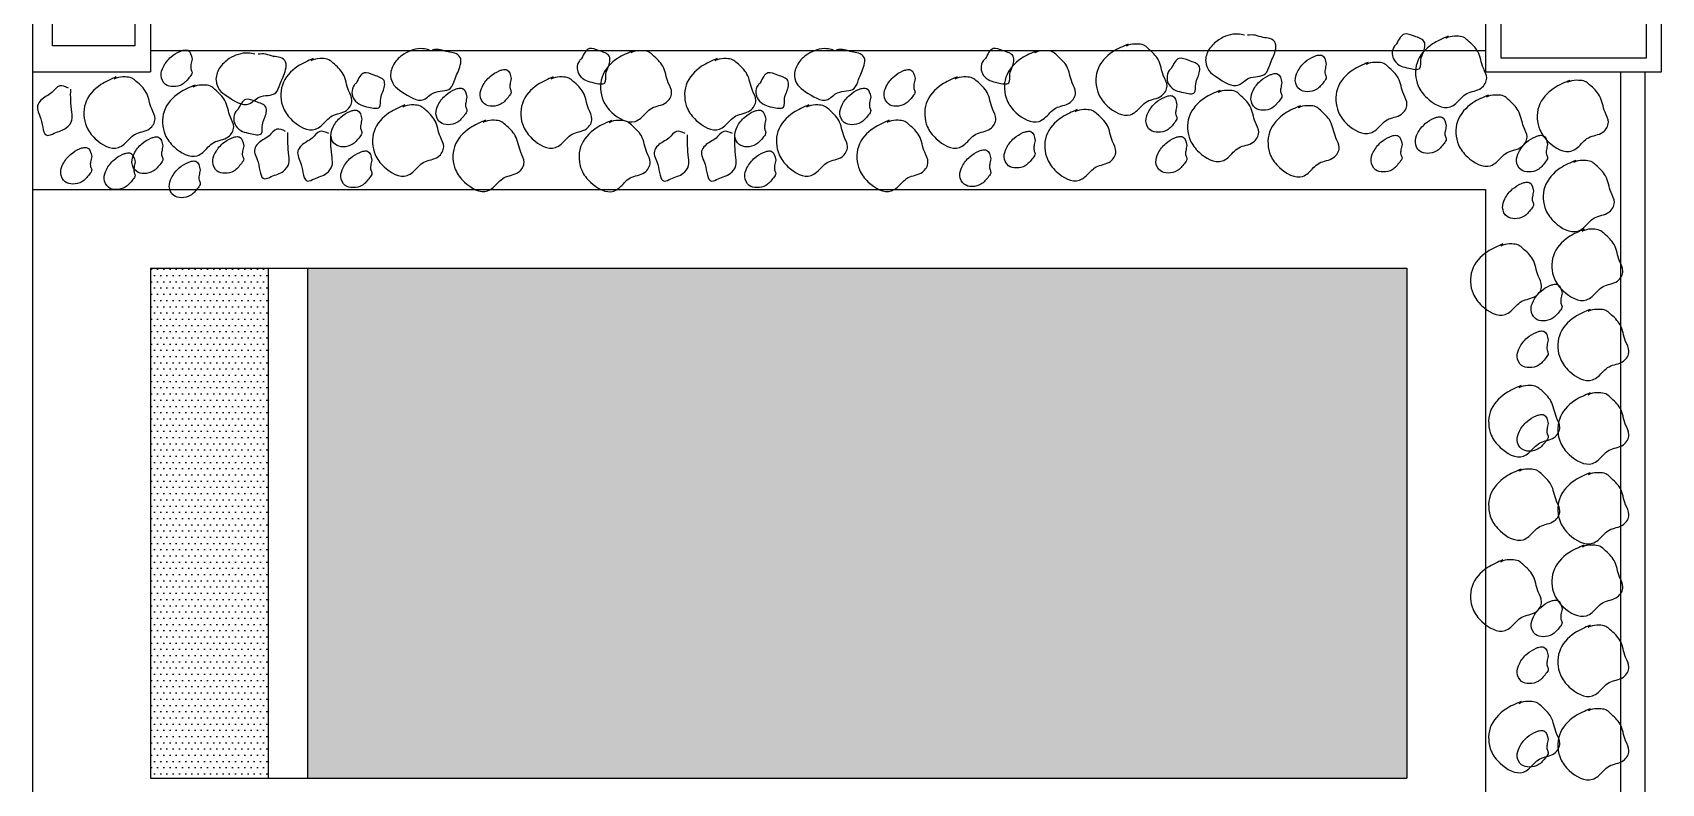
# Model space of a CAD drawing. Extents: x 152 to 700, y -120 to 84.
# Drawn here: x 222.539 to 226.687, y 25.289 to 27.203 of the extents above; entities that cross this region are included whole.
import ezdxf

# ---------------------------------------------------------------- set-up
doc = ezdxf.new("R2010")
doc.units = 0
doc.header["$LTSCALE"] = 0.03
doc.layers.get('0').update_dxf_attribs({"linetype": 'CONTINUOUS'})
for name, color, linetype in [('CALIDAD', 30, 'CONTINUOUS'), ('MUEBLES', 8, 'CONTINUOUS'), ('VENTANAS', 4, 'CONTINUOUS')]:
    doc.layers.add(name, color=color, linetype=linetype)
pattern_1 = [(0, (78.24433, 100.116756), (0.0079375, 0.015875), [0, -0.015875])]

msp = doc.modelspace()

# ---------------------------------------------------------------- hatches: boundary and pattern name
at = {"layer": 'VENTANAS', "ltscale": 0.03}
h = msp.add_hatch(dxfattribs=at)
h.set_pattern_fill('DOTS', color=256, scale=0.01, style=0)
h.set_pattern_definition(pattern_1)
h.paths.add_polyline_path([(223.1392, 26.6028), (222.8392, 26.6028), (222.8392, 25.3028), (223.1392, 25.3028)])
h = msp.add_hatch(dxfattribs=at)
h.set_pattern_fill('DOTS', color=256, scale=0.01, style=0)
h.set_pattern_definition(pattern_1)
h.paths.add_polyline_path([(223.2392, 26.6028), (223.2392, 25.3028), (224.6142, 25.3028), (224.6142, 26.6028)])
h = msp.add_hatch(dxfattribs=at)
h.set_pattern_fill('DOTS', color=256, scale=0.01, style=0)
h.set_pattern_definition(pattern_1)
h.paths.add_polyline_path([(224.6142, 26.6028), (224.6142, 25.3028), (226.0392, 25.3028), (226.0392, 26.6028)])

# ---------------------------------------------------------------- linework, layer by layer
at = {"ltscale": 0.03}
for p, q in [((222.5392, 36.2528), (222.5392, 27.1028)), ((222.8392, 30.3778), (222.8392, 27.1028)), ((226.2392, 27.4028), (226.2392, 27.1028)), ((226.6875, 27.1028), (226.6875, 27.4028)), ((222.5392, 27.1028), (222.8392, 27.1028)), ((226.2392, 27.1028), (226.6875, 27.1028))]:
    msp.add_line(p, q, dxfattribs=at)
at = {"layer": 'CALIDAD'}
for points in [[(222.5899, 27.8839), (222.7996, 27.8839), (222.7996, 27.1696), (222.5899, 27.1696)], [(226.2797, 27.3593), (226.6482, 27.3593), (226.6482, 27.138), (226.2797, 27.138)]]:
    msp.add_lwpolyline(points, close=True, dxfattribs=at)
at = {"layer": 'MUEBLES', "ltscale": 0.03}
for p, q in [((222.5392, 27.1028), (222.5392, 24.8028)), ((222.5392, 26.8028), (226.2392, 26.8028)), ((226.2392, 26.8028), (226.2392, 25.1028)), ((222.8392, 26.6028), (226.0392, 26.6028)), ((222.8392, 26.6028), (222.8392, 25.3028)), ((223.1392, 26.6028), (223.1392, 25.3028)), ((223.2392, 26.6028), (223.2392, 25.3028)), ((226.0392, 26.6028), (226.0392, 25.3028)), ((222.8392, 25.3028), (226.0392, 25.3028))]:
    msp.add_line(p, q, dxfattribs=at)
for points, start_tangent in [([(225.3298, 27.1737), (225.2904, 27.154), (225.251, 27.1062), (225.2538, 27.0472), (225.2763, 27.0163), (225.3354, 26.9938), (225.3495, 27.0023), (225.3776, 27.0275), (225.4142, 27.0416), (225.4283, 27.0669), (225.4198, 27.0922), (225.4058, 27.1344), (225.3804, 27.1625), (225.3692, 27.1709), (225.3523, 27.1737), (225.3298, 27.1709), (225.3241, 27.1681)], (0.196367, 0.980531)), ([(225.6253, 27.1962), (225.6084, 27.199), (225.5605, 27.1849), (225.5352, 27.1597), (225.5268, 27.1287), (225.5352, 27.1062), (225.5549, 27.0894), (225.6112, 27.0697), (225.6365, 27.0866), (225.6787, 27.0978), (225.69, 27.1203), (225.7041, 27.1568), (225.7041, 27.1765), (225.69, 27.1878), (225.6731, 27.1906), (225.6534, 27.1962), (225.6337, 27.1962)], (-0.70755, 0.706663)), ([(226.0132, 27.174), (226.0329, 27.1993), (226.0582, 27.1937), (226.0836, 27.1796), (226.0808, 27.1515), (226.0751, 27.1346), (226.0723, 27.1122), (226.0442, 27.1122), (226.0245, 27.1178), (226.0076, 27.1318), (226.002, 27.1487), (226.0076, 27.1684), (226.0132, 27.174)], (-0.894668, 0.446732)), ([(226.144, 27.1937), (226.1046, 27.174), (226.0652, 27.1263), (226.068, 27.0672), (226.0905, 27.0363), (226.1496, 27.0138), (226.1637, 27.0223), (226.1918, 27.0476), (226.2284, 27.0616), (226.2425, 27.0869), (226.234, 27.1122), (226.2199, 27.1544), (226.1946, 27.1825), (226.1834, 27.1909), (226.1665, 27.1937), (226.144, 27.1909), (226.1383, 27.1881)], (0.196367, 0.980531)), ([(222.9454, 27.1355), (222.9342, 27.158), (222.9229, 27.158), (222.9145, 27.1552), (222.892, 27.1412), (222.8723, 27.1159), (222.8666, 27.0934), (222.8779, 27.0709), (222.8976, 27.0653), (222.9201, 27.0709), (222.9398, 27.0906), (222.9454, 27.1018), (222.9426, 27.1102), (222.9426, 27.1215), (222.9454, 27.1355)], (-0.447678, 0.894195)), ([(223.1049, 27.1479), (223.088, 27.1507), (223.0402, 27.1367), (223.0148, 27.1114), (223.0064, 27.0805), (223.0148, 27.058), (223.0345, 27.0411), (223.0908, 27.0214), (223.1162, 27.0383), (223.1584, 27.0496), (223.1696, 27.072), (223.1837, 27.1086), (223.1837, 27.1283), (223.1696, 27.1395), (223.1527, 27.1423), (223.133, 27.1479), (223.1133, 27.1479)], (-0.70755, 0.706663)), ([(223.2541, 27.1367), (223.2147, 27.117), (223.1753, 27.0692), (223.1781, 27.0102), (223.2006, 26.9793), (223.2597, 26.9568), (223.2738, 26.9652), (223.3019, 26.9905), (223.3385, 27.0046), (223.3526, 27.0299), (223.3441, 27.0552), (223.33, 27.0973), (223.3047, 27.1254), (223.2935, 27.1339), (223.2766, 27.1367), (223.2541, 27.1339), (223.2484, 27.1311)], (0.196367, 0.980531)), ([(223.5496, 27.1592), (223.5327, 27.162), (223.4848, 27.1479), (223.4595, 27.1226), (223.4511, 27.0917), (223.4595, 27.0692), (223.4792, 27.0524), (223.5355, 27.0327), (223.5608, 27.0496), (223.603, 27.0608), (223.6143, 27.0833), (223.6284, 27.1198), (223.6284, 27.1395), (223.6143, 27.1507), (223.5974, 27.1536), (223.5777, 27.1592), (223.558, 27.1592)], (-0.70755, 0.706663)), ([(223.9375, 27.137), (223.9572, 27.1623), (223.9825, 27.1567), (224.0079, 27.1426), (224.0051, 27.1145), (223.9994, 27.0976), (223.9966, 27.0751), (223.9685, 27.0751), (223.9488, 27.0808), (223.9319, 27.0948), (223.9263, 27.1117), (223.9319, 27.1314), (223.9375, 27.137)], (-0.894668, 0.446732)), ([(224.0683, 27.1567), (224.0289, 27.137), (223.9895, 27.0892), (223.9923, 27.0302), (224.0148, 26.9993), (224.0739, 26.9768), (224.088, 26.9852), (224.1161, 27.0105), (224.1527, 27.0246), (224.1668, 27.0499), (224.1583, 27.0752), (224.1442, 27.1173), (224.1189, 27.1455), (224.1077, 27.1539), (224.0908, 27.1567), (224.0683, 27.1539), (224.0626, 27.1511)], (0.196367, 0.980531)), ([(224.2826, 27.1367), (224.2432, 27.117), (224.2038, 27.0692), (224.2067, 27.0102), (224.2292, 26.9793), (224.2883, 26.9568), (224.3023, 26.9652), (224.3305, 26.9905), (224.3671, 27.0046), (224.3811, 27.0299), (224.3727, 27.0552), (224.3586, 27.0973), (224.3333, 27.1254), (224.322, 27.1339), (224.3052, 27.1367), (224.2826, 27.1339), (224.277, 27.1311)], (0.196367, 0.980531)), ([(224.5782, 27.1592), (224.5613, 27.162), (224.5134, 27.1479), (224.4881, 27.1226), (224.4797, 27.0917), (224.4881, 27.0692), (224.5078, 27.0524), (224.5641, 27.0327), (224.5894, 27.0496), (224.6316, 27.0608), (224.6429, 27.0833), (224.657, 27.1198), (224.657, 27.1395), (224.6429, 27.1507), (224.626, 27.1536), (224.6063, 27.1592), (224.5866, 27.1592)], (-0.70755, 0.706663)), ([(224.9661, 27.137), (224.9858, 27.1623), (225.0111, 27.1567), (225.0365, 27.1426), (225.0336, 27.1145), (225.028, 27.0976), (225.0252, 27.0751), (224.9971, 27.0751), (224.9774, 27.0808), (224.9605, 27.0948), (224.9548, 27.1117), (224.9605, 27.1314), (224.9661, 27.137)], (-0.894668, 0.446732)), ([(225.0968, 27.1567), (225.0574, 27.137), (225.018, 27.0892), (225.0209, 27.0302), (225.0434, 26.9993), (225.1025, 26.9768), (225.1165, 26.9852), (225.1447, 27.0105), (225.1813, 27.0246), (225.1953, 27.0499), (225.1869, 27.0752), (225.1728, 27.1173), (225.1475, 27.1455), (225.1362, 27.1539), (225.1194, 27.1567), (225.0968, 27.1539), (225.0912, 27.1511)], (0.196367, 0.980531)), ([(225.4395, 27.1119), (225.4592, 27.1372), (225.4846, 27.1315), (225.5099, 27.1175), (225.5071, 27.0894), (225.5014, 27.0725), (225.4986, 27.05), (225.4705, 27.05), (225.4508, 27.0557), (225.4339, 27.0697), (225.4283, 27.0866), (225.4339, 27.1062), (225.4395, 27.1119)], (-0.894668, 0.446732)), ([(225.8338, 27.1227), (225.8225, 27.1451), (225.8112, 27.1451), (225.8028, 27.1423), (225.7803, 27.1283), (225.7606, 27.103), (225.755, 27.0805), (225.7662, 27.058), (225.7859, 27.0524), (225.8084, 27.058), (225.8281, 27.0777), (225.8338, 27.0889), (225.8309, 27.0974), (225.8309, 27.1086), (225.8338, 27.1227)], (-0.447678, 0.894195)), ([(222.7525, 27.0899), (222.7131, 27.0703), (222.6737, 27.0225), (222.6765, 26.9635), (222.699, 26.9325), (222.7581, 26.9101), (222.7722, 26.9185), (222.8003, 26.9438), (222.8369, 26.9578), (222.851, 26.9831), (222.8425, 27.0084), (222.8285, 27.0506), (222.8031, 27.0787), (222.7919, 27.0871), (222.775, 27.0899), (222.7525, 27.0871), (222.7469, 27.0843)], (0.196367, 0.980531)), ([(223.3638, 27.0749), (223.3835, 27.1001), (223.4088, 27.0945), (223.4342, 27.0805), (223.4314, 27.0524), (223.4257, 27.0355), (223.4229, 27.013), (223.3948, 27.013), (223.3751, 27.0186), (223.3582, 27.0327), (223.3526, 27.0496), (223.3582, 27.0692), (223.3638, 27.0749)], (-0.894668, 0.446732)), ([(223.758, 27.0856), (223.7468, 27.1081), (223.7355, 27.1081), (223.7271, 27.1053), (223.7046, 27.0913), (223.6849, 27.066), (223.6792, 27.0435), (223.6905, 27.021), (223.7102, 27.0154), (223.7327, 27.021), (223.7524, 27.0407), (223.758, 27.0519), (223.7552, 27.0603), (223.7552, 27.0716), (223.758, 27.0856)], (-0.447678, 0.894195)), ([(223.8653, 27.0899), (223.8259, 27.0703), (223.7865, 27.0225), (223.7893, 26.9635), (223.8118, 26.9325), (223.8709, 26.9101), (223.885, 26.9185), (223.9131, 26.9438), (223.9497, 26.9578), (223.9638, 26.9831), (223.9554, 27.0084), (223.9413, 27.0506), (223.916, 27.0787), (223.9047, 27.0871), (223.8878, 27.0899), (223.8653, 27.0871), (223.8597, 27.0843)], (0.196367, 0.980531)), ([(224.3924, 27.0749), (224.4121, 27.1001), (224.4374, 27.0945), (224.4628, 27.0805), (224.46, 27.0524), (224.4543, 27.0355), (224.4515, 27.013), (224.4234, 27.013), (224.4037, 27.0186), (224.3868, 27.0327), (224.3811, 27.0496), (224.3868, 27.0692), (224.3924, 27.0749)], (-0.894668, 0.446732)), ([(224.7866, 27.0856), (224.7754, 27.1081), (224.7641, 27.1081), (224.7557, 27.1053), (224.7332, 27.0913), (224.7135, 27.066), (224.7078, 27.0435), (224.7191, 27.021), (224.7388, 27.0154), (224.7613, 27.021), (224.781, 27.0407), (224.7866, 27.0519), (224.7838, 27.0603), (224.7838, 27.0716), (224.7866, 27.0856)], (-0.447678, 0.894195)), ([(224.8939, 27.0899), (224.8545, 27.0703), (224.8151, 27.0225), (224.8179, 26.9635), (224.8404, 26.9325), (224.8995, 26.9101), (224.9136, 26.9185), (224.9417, 26.9438), (224.9783, 26.9578), (224.9924, 26.9831), (224.9839, 27.0084), (224.9699, 27.0506), (224.9445, 27.0787), (224.9333, 27.0871), (224.9164, 27.0899), (224.8939, 27.0871), (224.8883, 27.0843)], (0.196367, 0.980531)), ([(225.721, 27.0753), (225.7097, 27.0978), (225.6984, 27.0978), (225.69, 27.095), (225.6675, 27.081), (225.6478, 27.0557), (225.6422, 27.0332), (225.6534, 27.0107), (225.6731, 27.0051), (225.6956, 27.0107), (225.7153, 27.0304), (225.721, 27.0416), (225.7181, 27.05), (225.7181, 27.0613), (225.721, 27.0753)], (-0.447678, 0.894195)), ([(225.941, 27.127), (225.9016, 27.1073), (225.8622, 27.0595), (225.865, 27.0005), (225.8875, 26.9696), (225.9466, 26.9471), (225.9607, 26.9555), (225.9889, 26.9808), (226.0254, 26.9949), (226.0395, 27.0202), (226.0311, 27.0454), (226.017, 27.0876), (225.9917, 27.1157), (225.9804, 27.1241), (225.9635, 27.127), (225.941, 27.1241), (225.9354, 27.1213)], (0.196367, 0.980531)), ([(222.6307, 27.0616), (222.6082, 27.0673), (222.5885, 27.0504), (222.5604, 27.0307), (222.5519, 27.0167), (222.5604, 26.9829), (222.5773, 26.9408), (222.5942, 26.9464), (222.6251, 26.9604), (222.6392, 26.9801), (222.6392, 26.9998), (222.6364, 27.0307), (222.6364, 27.0588)], (-1, 0)), ([(222.9529, 27.0692), (222.9135, 27.0496), (222.8741, 27.0018), (222.8769, 26.9427), (222.8995, 26.9118), (222.9586, 26.8893), (222.9726, 26.8978), (223.0008, 26.9231), (223.0374, 26.9371), (223.0514, 26.9624), (223.043, 26.9877), (223.0289, 27.0299), (223.0036, 27.058), (222.9923, 27.0664), (222.9754, 27.0692), (222.9529, 27.0664), (222.9473, 27.0636)], (0.196367, 0.980531)), ([(223.6453, 27.0383), (223.634, 27.0608), (223.6227, 27.0608), (223.6143, 27.058), (223.5918, 27.0439), (223.5721, 27.0186), (223.5665, 26.9962), (223.5777, 26.9737), (223.5974, 26.968), (223.6199, 26.9737), (223.6396, 26.9933), (223.6453, 27.0046), (223.6424, 27.013), (223.6424, 27.0243), (223.6453, 27.0383)], (-0.447678, 0.894195)), ([(224.6738, 27.0383), (224.6626, 27.0608), (224.6513, 27.0608), (224.6429, 27.058), (224.6204, 27.0439), (224.6007, 27.0186), (224.595, 26.9962), (224.6063, 26.9737), (224.626, 26.968), (224.6485, 26.9737), (224.6682, 26.9933), (224.6738, 27.0046), (224.671, 27.013), (224.671, 27.0243), (224.6738, 27.0383)], (-0.447678, 0.894195)), ([(225.5634, 27.0557), (225.524, 27.036), (225.4846, 26.9882), (225.4874, 26.9292), (225.5099, 26.8983), (225.569, 26.8758), (225.5831, 26.8842), (225.6112, 26.9095), (225.6478, 26.9236), (225.6619, 26.9489), (225.6534, 26.9741), (225.6393, 27.0163), (225.614, 27.0444), (225.6028, 27.0528), (225.5859, 27.0557), (225.5634, 27.0528), (225.5577, 27.05)], (0.196367, 0.980531)), ([(226.4539, 27.0813), (226.4145, 27.0616), (226.3751, 27.0138), (226.378, 26.9548), (226.4005, 26.9239), (226.4596, 26.9014), (226.4736, 26.9098), (226.5018, 26.9351), (226.5384, 26.9492), (226.5524, 26.9745), (226.544, 26.9998), (226.5299, 27.0419), (226.5046, 27.0701), (226.4933, 27.0785), (226.4765, 27.0813), (226.4539, 27.0785), (226.4483, 27.0757)], (0.196367, 0.980531)), ([(223.0627, 27.0074), (223.0824, 27.0327), (223.1077, 27.0271), (223.133, 27.013), (223.1302, 26.9849), (223.1246, 26.968), (223.1218, 26.9456), (223.0936, 26.9456), (223.0739, 26.9512), (223.0571, 26.9652), (223.0514, 26.9821), (223.0571, 27.0018), (223.0627, 27.0074)], (-0.894668, 0.446732)), ([(223.3779, 26.9821), (223.3666, 27.0046), (223.3554, 27.0046), (223.3469, 27.0018), (223.3244, 26.9877), (223.3047, 26.9624), (223.2991, 26.9399), (223.3103, 26.9175), (223.33, 26.9118), (223.3526, 26.9175), (223.3723, 26.9371), (223.3779, 26.9484), (223.3751, 26.9568), (223.3751, 26.968), (223.3779, 26.9821)], (-0.447678, 0.894195)), ([(223.4876, 27.0186), (223.4482, 26.999), (223.4088, 26.9512), (223.4117, 26.8922), (223.4342, 26.8612), (223.4933, 26.8388), (223.5073, 26.8472), (223.5355, 26.8725), (223.5721, 26.8865), (223.5862, 26.9118), (223.5777, 26.9371), (223.5636, 26.9793), (223.5383, 27.0074), (223.5271, 27.0158), (223.5102, 27.0186), (223.4876, 27.0158), (223.482, 27.013)], (0.196367, 0.980531)), ([(224.4065, 26.9821), (224.3952, 27.0046), (224.384, 27.0046), (224.3755, 27.0018), (224.353, 26.9877), (224.3333, 26.9624), (224.3277, 26.9399), (224.3389, 26.9175), (224.3586, 26.9118), (224.3811, 26.9175), (224.4008, 26.9371), (224.4065, 26.9484), (224.4037, 26.9568), (224.4037, 26.968), (224.4065, 26.9821)], (-0.447678, 0.894195)), ([(224.5162, 27.0186), (224.4768, 26.999), (224.4374, 26.9512), (224.4403, 26.8922), (224.4628, 26.8612), (224.5219, 26.8388), (224.5359, 26.8472), (224.5641, 26.8725), (224.6007, 26.8865), (224.6147, 26.9118), (224.6063, 26.9371), (224.5922, 26.9793), (224.5669, 27.0074), (224.5556, 27.0158), (224.5388, 27.0186), (224.5162, 27.0158), (224.5106, 27.013)], (0.196367, 0.980531)), ([(225.1997, 27.0066), (225.1603, 26.987), (225.1209, 26.9392), (225.1237, 26.8802), (225.1462, 26.8492), (225.2053, 26.8268), (225.2194, 26.8352), (225.2475, 26.8605), (225.2841, 26.8745), (225.2982, 26.8998), (225.2897, 26.9251), (225.2757, 26.9673), (225.2503, 26.9954), (225.2391, 27.0038), (225.2222, 27.0066), (225.1997, 27.0038), (225.1941, 27.001)], (0.196367, 0.980531)), ([(225.4536, 27.0191), (225.4423, 27.0416), (225.4311, 27.0416), (225.4226, 27.0388), (225.4001, 27.0247), (225.3804, 26.9994), (225.3748, 26.977), (225.3861, 26.9545), (225.4058, 26.9489), (225.4283, 26.9545), (225.448, 26.9741), (225.4536, 26.9854), (225.4508, 26.9938), (225.4508, 27.0051), (225.4536, 27.0191)], (-0.447678, 0.894195)), ([(225.7682, 27.0165), (225.7288, 26.9968), (225.6894, 26.9491), (225.6922, 26.89), (225.7147, 26.8591), (225.7738, 26.8366), (225.7879, 26.8451), (225.8161, 26.8704), (225.8526, 26.8844), (225.8667, 26.9097), (225.8583, 26.935), (225.8442, 26.9772), (225.8189, 27.0053), (225.8076, 27.0137), (225.7907, 27.0165), (225.7682, 27.0137), (225.7626, 27.0109)], (0.196367, 0.980531)), ([(226.2468, 27.0437), (226.2074, 27.024), (226.168, 26.9762), (226.1708, 26.9172), (226.1933, 26.8863), (226.2524, 26.8638), (226.2665, 26.8722), (226.2947, 26.8975), (226.3312, 26.9116), (226.3453, 26.9369), (226.3369, 26.9622), (226.3228, 27.0043), (226.2975, 27.0324), (226.2862, 27.0409), (226.2693, 27.0437), (226.2468, 27.0409), (226.2412, 27.038)], (0.196367, 0.980531)), ([(223.6925, 26.9795), (223.6531, 26.9598), (223.6137, 26.912), (223.6165, 26.853), (223.639, 26.8221), (223.6981, 26.7996), (223.7122, 26.808), (223.7403, 26.8333), (223.7769, 26.8474), (223.791, 26.8727), (223.7826, 26.898), (223.7685, 26.9401), (223.7432, 26.9682), (223.7319, 26.9767), (223.715, 26.9795), (223.6925, 26.9767), (223.6869, 26.9739)], (0.196367, 0.980531)), ([(224.0136, 26.9789), (223.9742, 26.9592), (223.9348, 26.9114), (223.9376, 26.8524), (223.9601, 26.8215), (224.0192, 26.799), (224.0333, 26.8074), (224.0614, 26.8327), (224.098, 26.8468), (224.1121, 26.8721), (224.1036, 26.8974), (224.0896, 26.9395), (224.0642, 26.9676), (224.053, 26.9761), (224.0361, 26.9789), (224.0136, 26.9761), (224.0079, 26.9733)], (0.196367, 0.980531)), ([(224.7211, 26.9795), (224.6817, 26.9598), (224.6423, 26.912), (224.6451, 26.853), (224.6676, 26.8221), (224.7267, 26.7996), (224.7408, 26.808), (224.7689, 26.8333), (224.8055, 26.8474), (224.8196, 26.8727), (224.8112, 26.898), (224.7971, 26.9401), (224.7718, 26.9682), (224.7605, 26.9767), (224.7436, 26.9795), (224.7211, 26.9767), (224.7155, 26.9739)], (0.196367, 0.980531)), ([(226.1396, 26.9653), (226.1283, 26.9878), (226.117, 26.9878), (226.1086, 26.985), (226.0861, 26.971), (226.0664, 26.9457), (226.0608, 26.9232), (226.072, 26.9007), (226.0917, 26.8951), (226.1142, 26.9007), (226.1339, 26.9204), (226.1396, 26.9316), (226.1367, 26.94), (226.1367, 26.9513), (226.1396, 26.9653)], (-0.447678, 0.894195)), ([(222.8711, 26.9141), (222.8599, 26.9365), (222.8486, 26.9365), (222.8402, 26.9337), (222.8176, 26.9197), (222.7979, 26.8944), (222.7923, 26.8719), (222.8036, 26.8494), (222.8233, 26.8438), (222.8458, 26.8494), (222.8655, 26.8691), (222.8711, 26.8803), (222.8683, 26.8888), (222.8683, 26.9), (222.8711, 26.9141)], (-0.447678, 0.894195)), ([(223.0768, 26.9146), (223.0655, 26.9371), (223.0542, 26.9371), (223.0458, 26.9343), (223.0233, 26.9203), (223.0036, 26.895), (222.998, 26.8725), (223.0092, 26.85), (223.0289, 26.8444), (223.0514, 26.85), (223.0711, 26.8697), (223.0768, 26.8809), (223.0739, 26.8893), (223.0739, 26.9006), (223.0768, 26.9146)], (-0.447678, 0.894195)), ([(223.1837, 26.9512), (223.1612, 26.9568), (223.1415, 26.9399), (223.1133, 26.9203), (223.1049, 26.9062), (223.1133, 26.8725), (223.1302, 26.8303), (223.1471, 26.8359), (223.1781, 26.85), (223.1921, 26.8697), (223.1921, 26.8893), (223.1893, 26.9203), (223.1893, 26.9484)], (-1, 0)), ([(223.2935, 26.9456), (223.2709, 26.9512), (223.2512, 26.9343), (223.2231, 26.9146), (223.2147, 26.9006), (223.2231, 26.8669), (223.24, 26.8247), (223.2569, 26.8303), (223.2878, 26.8444), (223.3019, 26.8641), (223.3019, 26.8837), (223.2991, 26.9146), (223.2991, 26.9427)], (-1, 0)), ([(224.2016, 26.9456), (224.1791, 26.9512), (224.1594, 26.9343), (224.1312, 26.9146), (224.1228, 26.9006), (224.1312, 26.8669), (224.1481, 26.8247), (224.165, 26.8303), (224.196, 26.8444), (224.21, 26.8641), (224.21, 26.8837), (224.2072, 26.9146), (224.2072, 26.9427)], (-1, 0)), ([(224.322, 26.9456), (224.2995, 26.9512), (224.2798, 26.9343), (224.2517, 26.9146), (224.2432, 26.9006), (224.2517, 26.8669), (224.2686, 26.8247), (224.2855, 26.8303), (224.3164, 26.8444), (224.3305, 26.8641), (224.3305, 26.8837), (224.3277, 26.9146), (224.3277, 26.9427)], (-1, 0)), ([(225.0924, 26.9283), (225.0812, 26.9508), (225.0699, 26.9508), (225.0615, 26.948), (225.039, 26.9339), (225.0193, 26.9086), (225.0136, 26.8862), (225.0249, 26.8637), (225.0446, 26.858), (225.0671, 26.8637), (225.0868, 26.8833), (225.0924, 26.8946), (225.0896, 26.903), (225.0896, 26.9143), (225.0924, 26.9283)], (-0.447678, 0.894195)), ([(225.4789, 26.9151), (225.4677, 26.9376), (225.4564, 26.9376), (225.448, 26.9348), (225.4255, 26.9207), (225.4058, 26.8954), (225.4001, 26.873), (225.4114, 26.8505), (225.4311, 26.8449), (225.4536, 26.8505), (225.4733, 26.8702), (225.4789, 26.8814), (225.4761, 26.8898), (225.4761, 26.9011), (225.4789, 26.9151)], (-0.447678, 0.894195)), ([(226.0268, 26.918), (226.0155, 26.9405), (226.0042, 26.9405), (225.9958, 26.9377), (225.9733, 26.9236), (225.9536, 26.8983), (225.948, 26.8758), (225.9592, 26.8534), (225.9789, 26.8477), (226.0014, 26.8534), (226.0211, 26.873), (226.0268, 26.8843), (226.0239, 26.8927), (226.0239, 26.9039), (226.0268, 26.918)], (-0.447678, 0.894195)), ([(226.3974, 26.918), (226.3862, 26.9405), (226.3749, 26.9405), (226.3665, 26.9377), (226.3439, 26.9236), (226.3242, 26.8983), (226.3186, 26.8758), (226.3299, 26.8534), (226.3496, 26.8477), (226.3721, 26.8534), (226.3918, 26.873), (226.3974, 26.8843), (226.3946, 26.8927), (226.3946, 26.9039), (226.3974, 26.918)], (-0.447678, 0.894195)), ([(222.6897, 26.887), (222.6784, 26.9095), (222.6672, 26.9095), (222.6587, 26.9067), (222.6362, 26.8927), (222.6165, 26.8674), (222.6109, 26.8449), (222.6221, 26.8224), (222.6418, 26.8168), (222.6644, 26.8224), (222.6841, 26.8421), (222.6897, 26.8533), (222.6869, 26.8617), (222.6869, 26.873), (222.6897, 26.887)], (-0.447678, 0.894195)), ([(222.8003, 26.8732), (222.789, 26.8957), (222.7778, 26.8957), (222.7693, 26.8929), (222.7468, 26.8788), (222.7271, 26.8535), (222.7215, 26.8311), (222.7327, 26.8086), (222.7524, 26.803), (222.775, 26.8086), (222.7947, 26.8283), (222.8003, 26.8395), (222.7975, 26.8479), (222.7975, 26.8592), (222.8003, 26.8732)], (-0.447678, 0.894195)), ([(223.4032, 26.8781), (223.392, 26.9006), (223.3807, 26.9006), (223.3723, 26.8978), (223.3497, 26.8837), (223.33, 26.8584), (223.3244, 26.8359), (223.3357, 26.8135), (223.3554, 26.8078), (223.3779, 26.8135), (223.3976, 26.8331), (223.4032, 26.8444), (223.4004, 26.8528), (223.4004, 26.8641), (223.4032, 26.8781)], (-0.447678, 0.894195)), ([(224.4318, 26.8781), (224.4206, 26.9006), (224.4093, 26.9006), (224.4008, 26.8978), (224.3783, 26.8837), (224.3586, 26.8584), (224.353, 26.8359), (224.3643, 26.8135), (224.384, 26.8078), (224.4065, 26.8135), (224.4262, 26.8331), (224.4318, 26.8444), (224.429, 26.8528), (224.429, 26.8641), (224.4318, 26.8781)], (-0.447678, 0.894195)), ([(224.9796, 26.881), (224.9684, 26.9035), (224.9571, 26.9035), (224.9487, 26.9007), (224.9262, 26.8866), (224.9065, 26.8613), (224.9008, 26.8388), (224.9121, 26.8163), (224.9318, 26.8107), (224.9543, 26.8163), (224.974, 26.836), (224.9796, 26.8473), (224.9768, 26.8557), (224.9768, 26.8669), (224.9796, 26.881)], (-0.447678, 0.894195)), ([(222.9662, 26.8525), (222.9549, 26.875), (222.9437, 26.875), (222.9352, 26.8722), (222.9127, 26.8581), (222.893, 26.8328), (222.8874, 26.8104), (222.8986, 26.7879), (222.9183, 26.7822), (222.9408, 26.7879), (222.9605, 26.8075), (222.9662, 26.8188), (222.9634, 26.8272), (222.9634, 26.8385), (222.9662, 26.8525)], (-0.447678, 0.894195)), ([(226.4692, 26.8771), (226.4298, 26.8574), (226.3904, 26.8096), (226.3932, 26.7506), (226.4157, 26.7197), (226.4748, 26.6972), (226.4889, 26.7056), (226.517, 26.7309), (226.5536, 26.745), (226.5677, 26.7703), (226.5593, 26.7956), (226.5452, 26.8377), (226.5199, 26.8658), (226.5086, 26.8743), (226.4917, 26.8771), (226.4692, 26.8743), (226.4636, 26.8715)], (0.196367, 0.980531)), ([(226.3619, 26.7988), (226.3507, 26.8212), (226.3394, 26.8212), (226.331, 26.8184), (226.3085, 26.8044), (226.2888, 26.7791), (226.2831, 26.7566), (226.2944, 26.7341), (226.3141, 26.7285), (226.3366, 26.7341), (226.3563, 26.7538), (226.3619, 26.765), (226.3591, 26.7735), (226.3591, 26.7847), (226.3619, 26.7988)], (-0.447678, 0.894195)), ([(226.491, 26.7019), (226.4516, 26.6822), (226.4122, 26.6344), (226.415, 26.5754), (226.4375, 26.5445), (226.4966, 26.522), (226.5107, 26.5304), (226.5388, 26.5557), (226.5754, 26.5698), (226.5895, 26.595), (226.5811, 26.6203), (226.567, 26.6625), (226.5417, 26.6906), (226.5304, 26.699), (226.5135, 26.7019), (226.491, 26.699), (226.4854, 26.6962)], (0.196367, 0.980531)), ([(226.2839, 26.6642), (226.2445, 26.6446), (226.2051, 26.5968), (226.2079, 26.5377), (226.2304, 26.5068), (226.2895, 26.4843), (226.3036, 26.4928), (226.3317, 26.5181), (226.3683, 26.5321), (226.3824, 26.5574), (226.3739, 26.5827), (226.3599, 26.6249), (226.3345, 26.653), (226.3233, 26.6614), (226.3064, 26.6642), (226.2839, 26.6614), (226.2782, 26.6586)], (0.196367, 0.980531)), ([(226.4345, 26.5386), (226.4232, 26.561), (226.412, 26.561), (226.4035, 26.5582), (226.381, 26.5442), (226.3613, 26.5189), (226.3557, 26.4964), (226.3669, 26.4739), (226.3866, 26.4683), (226.4092, 26.4739), (226.4289, 26.4936), (226.4345, 26.5048), (226.4317, 26.5133), (226.4317, 26.5245), (226.4345, 26.5386)], (-0.447678, 0.894195)), ([(226.5063, 26.4976), (226.4669, 26.478), (226.4275, 26.4302), (226.4303, 26.3712), (226.4528, 26.3402), (226.5119, 26.3178), (226.526, 26.3262), (226.5541, 26.3515), (226.5907, 26.3655), (226.6048, 26.3908), (226.5963, 26.4161), (226.5823, 26.4583), (226.5569, 26.4864), (226.5457, 26.4948), (226.5288, 26.4976), (226.5063, 26.4948), (226.5006, 26.492)], (0.196367, 0.980531)), ([(226.399, 26.4193), (226.3878, 26.4418), (226.3765, 26.4418), (226.3681, 26.439), (226.3455, 26.4249), (226.3258, 26.3996), (226.3202, 26.3772), (226.3315, 26.3547), (226.3512, 26.349), (226.3737, 26.3547), (226.3934, 26.3743), (226.399, 26.3856), (226.3962, 26.394), (226.3962, 26.4053), (226.399, 26.4193)], (-0.447678, 0.894195)), ([(226.3302, 26.3033), (226.2908, 26.2836), (226.2514, 26.2358), (226.2542, 26.1768), (226.2767, 26.1459), (226.3358, 26.1234), (226.3499, 26.1318), (226.3781, 26.1571), (226.4146, 26.1712), (226.4287, 26.1965), (226.4203, 26.2218), (226.4062, 26.2639), (226.3809, 26.2921), (226.3696, 26.3005), (226.3527, 26.3033), (226.3302, 26.3005), (226.3246, 26.2977)], (0.196367, 0.980531)), ([(226.5063, 26.2848), (226.4669, 26.2651), (226.4275, 26.2173), (226.4303, 26.1583), (226.4528, 26.1274), (226.5119, 26.1049), (226.526, 26.1133), (226.5541, 26.1386), (226.5907, 26.1527), (226.6048, 26.178), (226.5963, 26.2033), (226.5823, 26.2454), (226.5569, 26.2735), (226.5457, 26.282), (226.5288, 26.2848), (226.5063, 26.282), (226.5006, 26.2792)], (0.196367, 0.980531)), ([(226.399, 26.2065), (226.3878, 26.2289), (226.3765, 26.2289), (226.3681, 26.2261), (226.3455, 26.2121), (226.3258, 26.1868), (226.3202, 26.1643), (226.3315, 26.1418), (226.3512, 26.1362), (226.3737, 26.1418), (226.3934, 26.1615), (226.399, 26.1727), (226.3962, 26.1812), (226.3962, 26.1924), (226.399, 26.2065)], (-0.447678, 0.894195)), ([(226.3302, 26.0904), (226.2908, 26.0708), (226.2514, 26.023), (226.2542, 25.964), (226.2767, 25.933), (226.3358, 25.9106), (226.3499, 25.919), (226.3781, 25.9443), (226.4146, 25.9583), (226.4287, 25.9836), (226.4203, 26.0089), (226.4062, 26.0511), (226.3809, 26.0792), (226.3696, 26.0876), (226.3527, 26.0904), (226.3302, 26.0876), (226.3246, 26.0848)], (0.196367, 0.980531)), ([(226.5063, 26.0812), (226.4669, 26.0615), (226.4275, 26.0137), (226.4303, 25.9547), (226.4528, 25.9238), (226.5119, 25.9013), (226.526, 25.9097), (226.5541, 25.935), (226.5907, 25.9491), (226.6048, 25.9744), (226.5963, 25.9997), (226.5823, 26.0418), (226.5569, 26.0699), (226.5457, 26.0784), (226.5288, 26.0812), (226.5063, 26.0784), (226.5006, 26.0756)], (0.196367, 0.980531)), ([(226.491, 25.8967), (226.4516, 25.877), (226.4122, 25.8292), (226.415, 25.7702), (226.4375, 25.7393), (226.4966, 25.7168), (226.5107, 25.7252), (226.5388, 25.7505), (226.5754, 25.7646), (226.5895, 25.7899), (226.5811, 25.8152), (226.567, 25.8574), (226.5417, 25.8855), (226.5304, 25.8939), (226.5135, 25.8967), (226.491, 25.8939), (226.4854, 25.8911)], (0.196367, 0.980531)), ([(226.2839, 25.8591), (226.2445, 25.8394), (226.2051, 25.7916), (226.2079, 25.7326), (226.2304, 25.7017), (226.2895, 25.6792), (226.3036, 25.6876), (226.3317, 25.7129), (226.3683, 25.727), (226.3824, 25.7523), (226.3739, 25.7776), (226.3599, 25.8197), (226.3345, 25.8478), (226.3233, 25.8563), (226.3064, 25.8591), (226.2839, 25.8563), (226.2782, 25.8535)], (0.196367, 0.980531)), ([(226.4345, 25.7334), (226.4232, 25.7559), (226.412, 25.7559), (226.4035, 25.7531), (226.381, 25.739), (226.3613, 25.7137), (226.3557, 25.6913), (226.3669, 25.6688), (226.3866, 25.6631), (226.4092, 25.6688), (226.4289, 25.6884), (226.4345, 25.6997), (226.4317, 25.7081), (226.4317, 25.7194), (226.4345, 25.7334)], (-0.447678, 0.894195)), ([(226.5063, 25.6925), (226.4669, 25.6728), (226.4275, 25.625), (226.4303, 25.566), (226.4528, 25.5351), (226.5119, 25.5126), (226.526, 25.521), (226.5541, 25.5463), (226.5907, 25.5604), (226.6048, 25.5857), (226.5963, 25.611), (226.5823, 25.6531), (226.5569, 25.6812), (226.5457, 25.6897), (226.5288, 25.6925), (226.5063, 25.6897), (226.5006, 25.6869)], (0.196367, 0.980531)), ([(226.399, 25.6142), (226.3878, 25.6366), (226.3765, 25.6366), (226.3681, 25.6338), (226.3455, 25.6198), (226.3258, 25.5945), (226.3202, 25.572), (226.3315, 25.5495), (226.3512, 25.5439), (226.3737, 25.5495), (226.3934, 25.5692), (226.399, 25.5804), (226.3962, 25.5889), (226.3962, 25.6001), (226.399, 25.6142)], (-0.447678, 0.894195)), ([(226.3302, 25.4981), (226.2908, 25.4785), (226.2514, 25.4307), (226.2542, 25.3717), (226.2767, 25.3407), (226.3358, 25.3183), (226.3499, 25.3267), (226.3781, 25.352), (226.4146, 25.366), (226.4287, 25.3913), (226.4203, 25.4166), (226.4062, 25.4588), (226.3809, 25.4869), (226.3696, 25.4953), (226.3527, 25.4981), (226.3302, 25.4953), (226.3246, 25.4925)], (0.196367, 0.980531)), ([(226.5063, 25.4796), (226.4669, 25.46), (226.4275, 25.4122), (226.4303, 25.3532), (226.4528, 25.3222), (226.5119, 25.2998), (226.526, 25.3082), (226.5541, 25.3335), (226.5907, 25.3475), (226.6048, 25.3728), (226.5963, 25.3981), (226.5823, 25.4403), (226.5569, 25.4684), (226.5457, 25.4768), (226.5288, 25.4796), (226.5063, 25.4768), (226.5006, 25.474)], (0.196367, 0.980531)), ([(226.399, 25.4013), (226.3878, 25.4238), (226.3765, 25.4238), (226.3681, 25.421), (226.3455, 25.4069), (226.3258, 25.3816), (226.3202, 25.3591), (226.3315, 25.3367), (226.3512, 25.331), (226.3737, 25.3367), (226.3934, 25.3563), (226.399, 25.3676), (226.3962, 25.376), (226.3962, 25.3872), (226.399, 25.4013)], (-0.447678, 0.894195))]:
    msp.add_spline(points, degree=3, dxfattribs=dict(at, start_tangent=start_tangent))
at = {"layer": 'VENTANAS', "ltscale": 0.03}
msp.add_line((222.8392, 27.1575), (226.2392, 27.1575), dxfattribs=at)
at = {"layer": 'VENTANAS', "ltscale": 0.8}
for p, q in [((226.5835, 27.1028), (226.5835, 24.8028)), ((226.6449, 27.1028), (226.6449, 24.8028))]:
    msp.add_line(p, q, dxfattribs=at)

doc.saveas('drawing.dxf')
